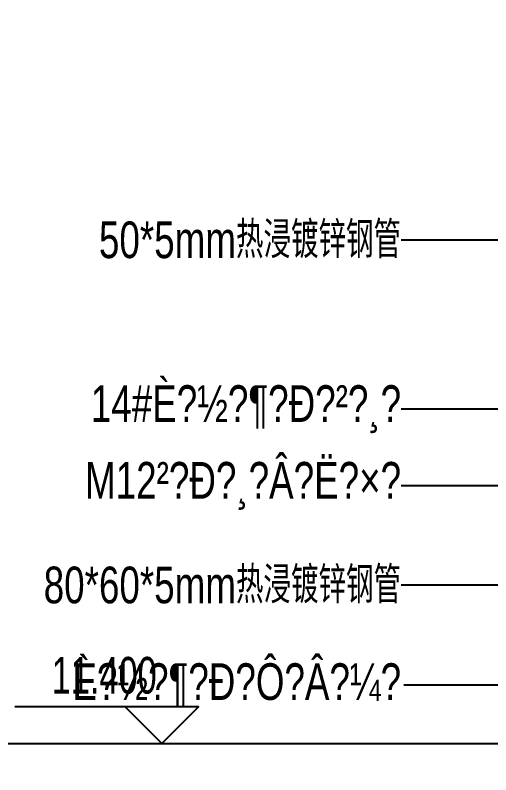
# Model space of a CAD drawing. Extents: x -8792 to 174344, y -43961 to 62816.
# Drawn here: x 119822 to 120288, y -8967 to -8221 of the extents above; entities that cross this region are included whole.
import ezdxf
from ezdxf.enums import TextEntityAlignment as Align
from ezdxf.xclip import XClip

# ---------------------------------------------------------------- set-up
doc = ezdxf.new("R2010")
doc.units = 0
doc.header["$LTSCALE"] = 50
doc.header["$XCLIPFRAME"] = 0
doc.linetypes.add('CENTER2', pattern=[28.575, 19.05, -3.175, 3.175, -3.175])
doc.linetypes.add('DOT2', pattern=[0.125, 0, -0.125])
for name, color, linetype in [('#文字', 2, 'Continuous'), ('#标注', 1, 'Continuous'), ('#轴线', 1, 'CENTER2'), ('A-FLOR-OTLN', 4, 'DOT2'), ('WZ', 7, 'Continuous'), ('吊顶', 7, 'Continuous')]:
    doc.layers.add(name, color=color, linetype=linetype)
doc.styles.add('#文字', font='jrs.shx', dxfattribs={"width": 0.7, "bigfont": 'jhz.shx'})
doc.styles.add('HZ', font='jrs.shx', dxfattribs={"width": 0.6, "bigfont": 'hztxt.shx'})
doc.styles.add('JHZX', font='jrs.shx', dxfattribs={"width": 0.6, "bigfont": 'jhz.shx'})
doc.styles.add('文字1', font='jrs.shx', dxfattribs={"width": 0.7, "bigfont": 'hztxt.shx'})
doc.styles.add('楷体', font='', dxfattribs={"width": 0.75})
doc.styles.get('楷体').set_extended_font_data('KaiTi_GB2312')
doc.dimstyles.new('JZBZ-12', dxfattribs={"dimscale": 12, "dimtxt": 3, "dimasz": 1.5, "dimexe": 1, "dimexo": 1, "dimgap": 0.5, "dimtad": 1, "dimdec": 0, "dimdsep": 46, "dimtxsty": 'JHZX', "dimblk1": 'ARCHTICK', "dimblk2": 'ARCHTICK', "dimsah": 1, "dimcen": 0, "dimclrd": 1, "dimclre": 1, "dimclrt": 2, "dimadec": 3, "dimazin": 2, "dimtfac": 1, "dimtdec": 0, "dimtix": 1, "dimtmove": 0, "dimatfit": 3, "dimfxl": 0, "dimtolj": 1, "dimlwd": -1, "dimlwe": -1, "dimarcsym": 0})

# ---------------------------------------------------------------- blocks, each defined once
blk = doc.blocks.new('A$Cbd8d7c8c')
at = {"layer": 'A-FLOR-OTLN', "color": 8}
blk.add_lwpolyline([(-22721.25, -15689.87), (-43719.42, -33393.16, 0.413756), (-43991.61, -36560.98, 0.189672), (122158.17, -126683.04, 0.414786), (124666.02, -124719.49), (133885.17, -48361.88, 0.379931), (116453.25, -23207.95, 0.236452)], format="xyb", dxfattribs=at)
at = {"layer": '吊顶', "const_width": 3}
blk.add_lwpolyline([(36525.16, -42886.24, 0.056654), (31389.8, -41079.32), (30859.09, -40957.78, -0.112536), (21289.45, -36343.72, -0.028917), (3039.01, -19971.01, 0.413532), (-633.62, -19953.38), (-31397.94, -50352.84, 0.414781), (-31416.33, -54033.31, 0.170492), (123964.28, -129414.71, 0.412564), (126841.18, -127143.22), (136317.5, -48655.55, 1.269195), (87076.8, -54393.32)], format="xyb", dxfattribs=at)
blk = doc.blocks.new('LEVEL')
blk.add_line((9, 0), (0, 0))
blk.add_lwpolyline([(7.5, 3), (4.5, 0), (1.5, 3), (16.5, 3)])
at = {"layer": 'WZ', "style": '楷体', "width": 0.75}
blk.add_attdef('LEVEL', text='', height=3.5, dxfattribs=at).set_placement((9.331, 5.593), align=Align.MIDDLE_CENTER)
blk.add_attdef('FLOOR', text='', height=3.5, dxfattribs=at).set_placement((17.5, 3), align=Align.MIDDLE_LEFT)
blk = doc.blocks.new('_ARCHTICK')
at = {"color": 0, "linetype": 'ByBlock', "const_width": 0.15}
blk.add_lwpolyline([(-0.5, -0.5), (0.5, 0.5)], dxfattribs=at)

msp = doc.modelspace()

# ---------------------------------------------------------------- linework, layer by layer
at = {"layer": '#轴线', "ltscale": 12}
msp.add_lwpolyline([(119689.67, -8936.392), (123571.48, -8936.392)], dxfattribs=at)

# ---------------------------------------------------------------- block references
at = {"layer": '#标注'}
ref = msp.add_blockref('LEVEL', (120019.485, -8936.392), dxfattribs=dict(at, xscale=-12, yscale=12, zscale=12))
ref.add_attrib('LEVEL', '11.400', dxfattribs={"layer": '#文字', "height": 36, "style": '#文字', "width": 0.7}).set_placement((119857.53, -8869.28), align=Align.MIDDLE_LEFT)
ref.add_attrib('FLOOR', '3F', dxfattribs={"layer": '#文字', "height": 36, "style": 'HZ', "width": 0.6}).set_placement((119738.685, -8900.392), align=Align.MIDDLE_LEFT)
at = {"ltscale": 10}
ref = msp.add_blockref('A$Cbd8d7c8c', (22321.982, 94074.685), dxfattribs=at)
XClip(ref).set_block_clipping_path([(76291.0063025201, -72283.9918497168), (103268.9259821397, -47877.3086105986)])

# ---------------------------------------------------------------- texts
at = {"layer": '#文字', "char_height": 36, "attachment_point": 6, "style": '文字1'}
for s, insert in [('{\\W0.75;50*5mm热浸镀锌钢管}', (120200.326, -8442.144)), ('{\\Fjrs,jhz|c134;\\W0.75;14#È?½?¶?Ð?²?¸?}', (120200.326, -8608.165)), ('{\\Fjrs,jhz|c134;\\W0.75;M12²?Ð?¸?Â?Ë?×?}', (120200.326, -8683.478)), ('{\\W0.75;80*60*5mm热浸镀锌钢管}', (120200.326, -8780.898)), ('{\\Fjrs,jhz|c134;\\W0.75;È?½?¶?Ð?Ô?Â?¼?}', (120200.326, -8878.881))]:
    msp.add_mtext(s, dxfattribs=dict(at, insert=insert))

# ---------------------------------------------------------------- leaders
at = {"layer": '#标注', "ltscale": 10}
for points in [[(120603.479, -8442.144), (120200.326, -8442.144)], [(120479.424, -8608.165), (120200.326, -8608.165)], [(120908.63, -8610.706), (120908.63, -8878.881), (120203.123, -8878.881)], [(120510.185, -8683.478), (120200.326, -8683.478)], [(120499.963, -8780.898), (120200.326, -8780.898)]]:
    msp.add_leader(points, dimstyle='JZBZ-12', dxfattribs=at)

doc.saveas('drawing.dxf')
